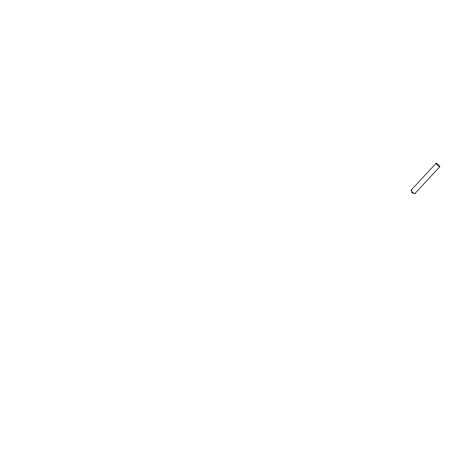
<?xml version="1.0" encoding="UTF-8"?>
<svg xmlns="http://www.w3.org/2000/svg" width="463" height="463" viewBox="0 0 463 463"><rect width="100%" height="100%" fill="white"/><g stroke="black" fill="none" stroke-linecap="round" stroke-linejoin="round"><path stroke-width="0.69" d="M411.127 190.171L436.117 163.248M414.813 193.673L439.804 166.749A2.546 0.434 42.9 0 0 437.402 163.954A2.546 0.434 42.9 0 0 436.673 164.296A2.546 0.434 42.9 0 0 439.804 166.749M414.779 193.343A2.546 0.434 42.9 0 1 412.793 192.348A2.546 0.434 42.9 0 1 411.3 190.183M411.873 192.174L412.793 193.054L411.873 192.174"/></g></svg>
